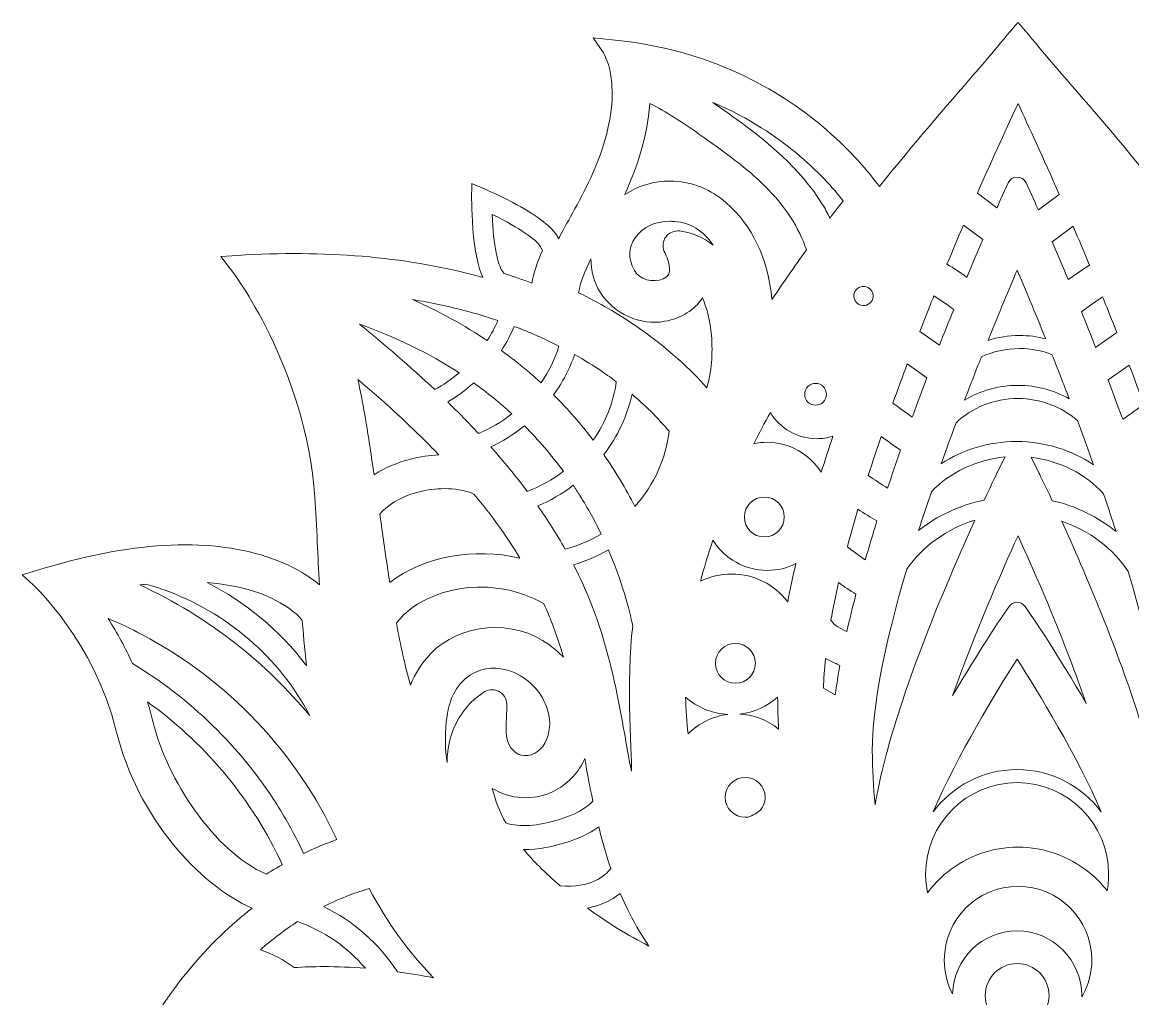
# Model space of a CAD drawing. Header units: millimetres. Extents: x -1177 to 2110, y 103 to 651.
# Drawn here: x 1475.5 to 1829.6, y 329.3 to 640.7 of the extents above; entities that cross this region are included whole.
import ezdxf

# ---------------------------------------------------------------- set-up
doc = ezdxf.new("R2010")
doc.units = ezdxf.units.MM
doc.header["$MEASUREMENT"] = 0
doc.layers.add('Layer 1', color=7, linetype='Continuous')

msp = doc.modelspace()

# ---------------------------------------------------------------- linework, layer by layer
at = {"layer": 'Layer 1', "lineweight": 0}
for points, knots in [([(2105.9, 465.9), (2076.31, 475.06), (2051.6, 476.53), (2032.45, 470.27), (2024.28, 467.6), (2018.89, 464.02), (2015.67, 461.31), (2015.95, 466), (2016.16, 470.53), (2016.37, 474.87), (2016.62, 479.95), (2016.85, 484.75), (2017.14, 489.12), (2019.89, 530.65), (2043.79, 561.71), (2044.03, 562.01), (2044.03, 562.01), (2047.17, 566.03), (2047.17, 566.03), (2047.17, 566.03), (2041.87, 566.35), (2041.87, 566.35), (2014.1, 568.07), (1988.65, 565.95), (1966.22, 560.05), (1965.28, 559.8), (1964.34, 559.54), (1963.4, 559.28), (1964.89, 562.55), (1965.72, 567.95), (1965.87, 575.37), (1966, 581.51), (1965.61, 586.8), (1965.56, 587.38), (1965.56, 587.38), (1965.38, 589.74), (1965.38, 589.74), (1965.38, 589.74), (1963.25, 588.71), (1963.25, 588.71), (1962.73, 588.46), (1957.96, 586.15), (1952.7, 582.96), (1945.69, 578.7), (1941.22, 574.96), (1939.42, 571.85), (1939.4, 571.81), (1939.38, 571.77), (1939.36, 571.74), (1938.02, 574.37), (1936.57, 577.01), (1935.13, 579.62), (1933.05, 583.41), (1930.9, 587.32), (1929.19, 591.05), (1922.72, 605.2), (1921.98, 615.32), (1922.49, 621.31), (1923.05, 627.73), (1925.12, 630.89), (1925.13, 630.9), (1925.13, 630.9), (1928.47, 635.69), (1928.47, 635.69), (1928.47, 635.69), (1922.39, 635.12), (1922.39, 635.12), (1890.87, 632.14), (1868.76, 618.66), (1855.77, 607.87), (1846.3, 600.01), (1840.23, 592.51), (1837.18, 588.29), (1826.09, 602.14), (1815.53, 614.28), (1806.99, 624.08), (1802.96, 628.72), (1793.04, 640.69), (1792.96, 640.6), (1792.89, 640.69), (1782.97, 628.72), (1778.93, 624.08), (1770.4, 614.28), (1759.84, 602.14), (1748.75, 588.29), (1745.69, 592.51), (1739.62, 600.01), (1730.16, 607.87), (1717.16, 618.66), (1695.06, 632.14), (1663.53, 635.12), (1663.53, 635.12), (1657.46, 635.69), (1657.46, 635.69), (1657.46, 635.69), (1660.8, 630.9), (1660.8, 630.9), (1660.8, 630.89), (1662.88, 627.73), (1663.43, 621.31), (1663.95, 615.32), (1663.21, 605.2), (1656.73, 591.05), (1655.02, 587.32), (1652.87, 583.41), (1650.79, 579.62), (1649.34, 576.98), (1647.87, 574.32), (1646.53, 571.66), (1646.29, 572.07), (1646.05, 572.48), (1645.78, 572.89), (1643.8, 575.9), (1639.12, 579.37), (1631.86, 583.21), (1626.44, 586.08), (1621.53, 588.11), (1620.99, 588.33), (1620.99, 588.33), (1618.81, 589.23), (1618.81, 589.23), (1618.81, 589.23), (1618.77, 586.87), (1618.77, 586.87), (1618.76, 586.28), (1618.68, 580.99), (1619.16, 574.86), (1619.73, 567.75), (1620.81, 562.54), (1622.38, 559.32), (1621.49, 559.57), (1620.6, 559.81), (1619.7, 560.05), (1597.28, 565.95), (1571.83, 568.07), (1544.06, 566.35), (1544.06, 566.35), (1538.76, 566.03), (1538.76, 566.03), (1538.76, 566.03), (1541.89, 562.01), (1541.89, 562.01), (1542.13, 561.71), (1566.03, 530.65), (1568.78, 489.12), (1569.07, 484.75), (1569.31, 479.95), (1569.55, 474.87), (1569.76, 470.53), (1569.98, 466), (1570.25, 461.31), (1567.03, 464.02), (1561.64, 467.6), (1553.47, 470.27), (1534.33, 476.53), (1509.62, 475.06), (1480.03, 465.9), (1480.03, 465.9), (1475.46, 464.49), (1475.46, 464.49), (1475.46, 464.49), (1478.91, 461.35), (1478.91, 461.35), (1479.1, 461.17), (1498.45, 443.21), (1505.46, 414.67), (1512.17, 387.32), (1531.92, 365.54), (1548.79, 358.23), (1535.64, 348.07), (1520.58, 331.9), (1508.42, 306.48), (1508.42, 306.48), (1506.51, 302.48), (1506.51, 302.48), (1506.51, 302.48), (1511.19, 302.63), (1511.19, 302.63), (1511.26, 302.63), (1519.22, 302.8), (1534.97, 298.98), (1549.15, 295.54), (1572.68, 288.07), (1604.85, 272.05), (1602.74, 272.46), (1600.6, 272.71), (1598.5, 272.9), (1595.55, 273.17), (1592.58, 273.31), (1589.63, 273.58), (1584.8, 272.76), (1579.94, 272.14), (1575.31, 270.86), (1564.64, 267.88), (1555.4, 262.82), (1549.9, 253.35), (1544.88, 244.72), (1546.76, 235.09), (1554.58, 228.38), (1560.14, 223.61), (1569.8, 222.98), (1576.07, 226.5), (1568.47, 213.57), (1562.22, 196.76), (1560.55, 175.39), (1560.55, 175.39), (1560.22, 171.16), (1560.22, 171.16), (1560.22, 171.16), (1564.48, 172.63), (1564.48, 172.63), (1564.71, 172.71), (1588.19, 180.65), (1611.5, 177), (1620.49, 175.59), (1629.18, 172.97), (1637.58, 170.44), (1649.33, 166.89), (1660.55, 163.5), (1671.87, 163.5), (1674.45, 163.5), (1677.05, 163.68), (1679.65, 164.07), (1689.09, 165.49), (1698.92, 170.51), (1708.88, 178.98), (1713.28, 182.71), (1716.67, 186.27), (1718.73, 188.58), (1727.48, 160.8), (1752.32, 132.2), (1792.93, 103.24), (1792.93, 103.24), (1792.96, 103.27), (1792.96, 103.27), (1792.96, 103.27), (1792.99, 103.24), (1792.99, 103.24), (1833.61, 132.2), (1858.45, 160.8), (1867.19, 188.58), (1869.25, 186.27), (1872.65, 182.71), (1877.04, 178.98), (1887, 170.51), (1896.84, 165.49), (1906.27, 164.07), (1908.88, 163.68), (1911.47, 163.5), (1914.06, 163.5), (1925.38, 163.5), (1936.6, 166.89), (1948.35, 170.44), (1956.75, 172.97), (1965.43, 175.59), (1974.43, 177), (1997.74, 180.65), (2021.22, 172.71), (2021.45, 172.63), (2021.45, 172.63), (2025.7, 171.16), (2025.7, 171.16), (2025.7, 171.16), (2025.37, 175.39), (2025.37, 175.39), (2023.73, 196.42), (2017.65, 213.05), (2010.22, 225.89), (2016.46, 223.08), (2025.28, 223.91), (2030.49, 228.38), (2038.31, 235.09), (2040.2, 244.72), (2035.18, 253.35), (2029.67, 262.82), (2020.43, 267.88), (2009.76, 270.86), (2005.13, 272.14), (2000.28, 272.76), (1995.45, 273.58), (1992.5, 273.31), (1989.53, 273.17), (1986.58, 272.9), (1984.92, 272.75), (1983.23, 272.56), (1981.56, 272.29), (2013.48, 288.15), (2036.84, 295.55), (2050.96, 298.98), (2066.71, 302.8), (2074.67, 302.63), (2074.74, 302.63), (2074.74, 302.63), (2079.42, 302.48), (2079.42, 302.48), (2079.42, 302.48), (2077.5, 306.48), (2077.5, 306.48), (2065.34, 331.9), (2050.28, 348.07), (2037.14, 358.23), (2054.01, 365.54), (2073.76, 387.32), (2080.47, 414.67), (2087.47, 443.21), (2106.83, 461.17), (2107.02, 461.35), (2107.02, 461.35), (2110.46, 464.49), (2110.46, 464.49), (2110.46, 464.49), (2105.9, 465.9), (2105.9, 465.9)], [0, 0, 0, 0, 1, 1, 1, 2, 2, 2, 3, 3, 3, 4, 4, 4, 5, 5, 5, 6, 6, 6, 7, 7, 7, 8, 8, 8, 9, 9, 9, 10, 10, 10, 11, 11, 11, 12, 12, 12, 13, 13, 13, 14, 14, 14, 15, 15, 15, 16, 16, 16, 17, 17, 17, 18, 18, 18, 19, 19, 19, 20, 20, 20, 21, 21, 21, 22, 22, 22, 23, 23, 23, 24, 24, 24, 25, 25, 25, 26, 26, 26, 27, 27, 27, 28, 28, 28, 29, 29, 29, 30, 30, 30, 31, 31, 31, 32, 32, 32, 33, 33, 33, 34, 34, 34, 35, 35, 35, 36, 36, 36, 37, 37, 37, 38, 38, 38, 39, 39, 39, 40, 40, 40, 41, 41, 41, 42, 42, 42, 43, 43, 43, 44, 44, 44, 45, 45, 45, 46, 46, 46, 47, 47, 47, 48, 48, 48, 49, 49, 49, 50, 50, 50, 51, 51, 51, 52, 52, 52, 53, 53, 53, 54, 54, 54, 55, 55, 55, 56, 56, 56, 57, 57, 57, 58, 58, 58, 59, 59, 59, 60, 60, 60, 61, 61, 61, 62, 62, 62, 63, 63, 63, 64, 64, 64, 65, 65, 65, 66, 66, 66, 67, 67, 67, 68, 68, 68, 69, 69, 69, 70, 70, 70, 71, 71, 71, 72, 72, 72, 73, 73, 73, 74, 74, 74, 75, 75, 75, 76, 76, 76, 77, 77, 77, 78, 78, 78, 79, 79, 79, 80, 80, 80, 81, 81, 81, 82, 82, 82, 83, 83, 83, 84, 84, 84, 85, 85, 85, 86, 86, 86, 87, 87, 87, 88, 88, 88, 89, 89, 89, 90, 90, 90, 91, 91, 91, 92, 92, 92, 93, 93, 93, 94, 94, 94, 95, 95, 95, 96, 96, 96, 97, 97, 97, 98, 98, 98, 99, 99, 99, 100, 100, 100, 101, 101, 101, 102, 102, 102, 103, 103, 103, 104, 104, 104, 104]), ([(1667.8, 586.3), (1671.04, 593.37), (1674.89, 603.85), (1675.56, 614.79), (1678.1, 613.52), (1680.75, 612.01), (1683.57, 610.21), (1688.8, 606.85), (1693.81, 603.26), (1698.44, 599.88), (1702.71, 596.76), (1707.68, 592.97), (1712.11, 588.58), (1718.7, 582.04), (1723.2, 575.15), (1725.49, 568.09), (1721.64, 562.76), (1717.96, 557.45), (1714.51, 552.26), (1713.13, 565.63), (1708.32, 575.75), (1699.83, 583.17), (1695.03, 587.35), (1689.34, 589.73), (1683.36, 590.03), (1682.93, 590.05), (1682.49, 590.06), (1682.06, 590.06), (1677.04, 590.06), (1672.08, 588.6), (1667.56, 585.78), (1667.64, 585.95), (1667.72, 586.13), (1667.8, 586.3)], [0, 0, 0, 0, 1, 1, 1, 2, 2, 2, 3, 3, 3, 4, 4, 4, 5, 5, 5, 6, 6, 6, 7, 7, 7, 8, 8, 8, 9, 9, 9, 10, 10, 10, 11, 11, 11, 11]), ([(1722.14, 599.11), (1729.13, 593.32), (1734.11, 587.7), (1737.22, 583.73), (1735.81, 581.91), (1734.4, 580.07), (1733.02, 578.24), (1732.27, 579.75), (1731.45, 581.24), (1730.57, 582.68), (1723.42, 594.28), (1712.76, 602.85), (1703.28, 609.69), (1703.28, 609.69), (1702.36, 610.36), (1702.36, 610.36), (1700.17, 611.93), (1697.96, 613.53), (1695.71, 615.1), (1707.41, 610.14), (1716.26, 603.97), (1722.14, 599.11)], [0, 0, 0, 0, 1, 1, 1, 2, 2, 2, 3, 3, 3, 4, 4, 4, 5, 5, 5, 6, 6, 6, 7, 7, 7, 7]), ([(1792.98, 614.75), (1796.32, 607.63), (1800.96, 597.57), (1806.13, 585.8), (1806.13, 585.8), (1799.45, 580.84), (1799.45, 580.84), (1798.93, 582), (1798.57, 582.8), (1798.39, 583.19), (1798.39, 583.19), (1795.53, 589.49), (1795.53, 589.49), (1795.03, 590.6), (1793.91, 591.32), (1792.69, 591.32), (1791.47, 591.32), (1790.35, 590.6), (1789.84, 589.49), (1789.84, 589.49), (1786.99, 583.19), (1786.99, 583.19), (1786.85, 582.88), (1786.59, 582.33), (1786.25, 581.55), (1786.25, 581.55), (1780, 586.18), (1780, 586.18), (1785.1, 597.79), (1789.68, 607.72), (1792.98, 614.75)], [0, 0, 0, 0, 1, 1, 1, 2, 2, 2, 3, 3, 3, 4, 4, 4, 5, 5, 5, 6, 6, 6, 7, 7, 7, 8, 8, 8, 9, 9, 9, 10, 10, 10, 10]), ([(1640.49, 569.4), (1640.8, 568.93), (1641.08, 568.44), (1641.32, 567.94), (1639.62, 564.03), (1638.54, 560.65), (1637.97, 557.49), (1635.06, 558.59), (1632.09, 559.63), (1629.11, 560.57), (1628.88, 560.87), (1628.66, 561.18), (1628.45, 561.48), (1627.17, 563.43), (1625.72, 569.14), (1625.27, 579.43), (1634.54, 574.94), (1639.21, 571.34), (1640.49, 569.4)], [0, 0, 0, 0, 1, 1, 1, 2, 2, 2, 3, 3, 3, 4, 4, 4, 5, 5, 5, 6, 6, 6, 6]), ([(1680.17, 567.62), (1680.36, 567.18), (1680.52, 566.83), (1680.65, 566.53), (1680.84, 566.09), (1680.97, 565.8), (1681.07, 565.56), (1683.05, 560.41), (1681.06, 559.48), (1679.87, 558.93), (1676.65, 557.42), (1672.18, 558.7), (1670.67, 561.56), (1668.59, 565.5), (1668.66, 568.8), (1670.89, 571.94), (1673.37, 575.44), (1677.12, 577.22), (1682.03, 577.22), (1682.52, 577.22), (1683.02, 577.2), (1683.53, 577.17), (1688.48, 576.83), (1692.5, 574.36), (1695.74, 569.62), (1692.67, 572.11), (1689.22, 573.56), (1685.1, 574.13), (1683.43, 574.35), (1681.76, 573.66), (1680.74, 572.32), (1679.71, 570.97), (1679.5, 569.17), (1680.17, 567.62)], [0, 0, 0, 0, 1, 1, 1, 2, 2, 2, 3, 3, 3, 4, 4, 4, 5, 5, 5, 6, 6, 6, 7, 7, 7, 8, 8, 8, 9, 9, 9, 10, 10, 10, 11, 11, 11, 11]), ([(1775.58, 576.03), (1775.58, 576.03), (1781.8, 571.43), (1781.8, 571.43), (1780.1, 567.49), (1778.39, 563.44), (1776.68, 559.35), (1774.6, 560.83), (1772.47, 562.24), (1770.32, 563.58), (1772.03, 567.7), (1773.8, 571.87), (1775.58, 576.03)], [0, 0, 0, 0, 1, 1, 1, 2, 2, 2, 3, 3, 3, 4, 4, 4, 4]), ([(1810.54, 575.65), (1812.32, 571.49), (1814.08, 567.33), (1815.79, 563.24), (1813.47, 561.78), (1811.19, 560.24), (1808.99, 558.65), (1807.28, 562.75), (1805.57, 566.79), (1803.88, 570.71), (1803.88, 570.71), (1810.54, 575.65), (1810.54, 575.65)], [0, 0, 0, 0, 1, 1, 1, 2, 2, 2, 3, 3, 3, 4, 4, 4, 4]), ([(1656.8, 565.29), (1656.83, 561.48), (1657.76, 557.75), (1659.71, 554.66), (1664.11, 547.7), (1672.57, 543.86), (1680.29, 545.33), (1685.73, 546.36), (1689.85, 548.91), (1692.37, 552.78), (1693.83, 549.5), (1694.82, 545.38), (1695.21, 540.88), (1695.73, 534.97), (1695.21, 529.14), (1693.74, 524.18), (1688.9, 529.58), (1681.42, 536.82), (1671.15, 543.85), (1665.49, 547.73), (1659.35, 551.29), (1652.87, 554.46), (1653.35, 557.64), (1654.87, 561.37), (1656.8, 565.29)], [0, 0, 0, 0, 1, 1, 1, 2, 2, 2, 3, 3, 3, 4, 4, 4, 5, 5, 5, 6, 6, 6, 7, 7, 7, 8, 8, 8, 8]), ([(1783.4, 539.27), (1786.94, 548.07), (1790.16, 555.74), (1792.69, 561.66), (1795.18, 555.85), (1798.32, 548.35), (1801.79, 539.75), (1799.11, 540.45), (1796.31, 540.82), (1793.42, 540.82), (1789.93, 540.82), (1786.56, 540.27), (1783.4, 539.27)], [0, 0, 0, 0, 1, 1, 1, 2, 2, 2, 3, 3, 3, 4, 4, 4, 4]), ([(1740.75, 554.23), (1740.97, 555.02), (1741.48, 555.67), (1742.19, 556.08), (1742.19, 556.08), (1742.19, 556.08), (1742.19, 556.08), (1742.65, 556.34), (1743.17, 556.48), (1743.69, 556.48), (1743.96, 556.48), (1744.24, 556.44), (1744.52, 556.36), (1746.14, 555.91), (1747.1, 554.22), (1746.65, 552.6), (1746.2, 550.97), (1744.5, 550.01), (1742.88, 550.46), (1742.09, 550.68), (1741.44, 551.19), (1741.03, 551.9), (1740.63, 552.62), (1740.53, 553.44), (1740.75, 554.23)], [0, 0, 0, 0, 1, 1, 1, 2, 2, 2, 3, 3, 3, 4, 4, 4, 5, 5, 5, 6, 6, 6, 7, 7, 7, 8, 8, 8, 8]), ([(1765.05, 550.72), (1765.42, 551.63), (1765.79, 552.54), (1766.16, 553.45), (1768.29, 552.07), (1770.4, 550.61), (1772.46, 549.09), (1770.93, 545.29), (1769.41, 541.48), (1767.93, 537.72), (1767.93, 537.72), (1761.65, 542.11), (1761.65, 542.11), (1762.76, 544.96), (1763.9, 547.85), (1765.05, 550.72)], [0, 0, 0, 0, 1, 1, 1, 2, 2, 2, 3, 3, 3, 4, 4, 4, 5, 5, 5, 5]), ([(1820.91, 550.72), (1822.11, 547.71), (1823.31, 544.7), (1824.46, 541.74), (1824.46, 541.74), (1817.72, 537.02), (1817.72, 537.02), (1816.25, 540.77), (1814.74, 544.57), (1813.21, 548.36), (1815.39, 550.01), (1817.64, 551.59), (1819.95, 553.1), (1820.27, 552.31), (1820.59, 551.51), (1820.91, 550.72)], [0, 0, 0, 0, 1, 1, 1, 2, 2, 2, 3, 3, 3, 4, 4, 4, 5, 5, 5, 5]), ([(1616.29, 548.81), (1619.99, 547.84), (1623.59, 546.76), (1627.1, 545.58), (1626.18, 543.38), (1625.06, 541.23), (1623.75, 539.17), (1616.37, 544.12), (1608.41, 548.5), (1599.92, 552.27), (1605.58, 551.34), (1611.06, 550.18), (1616.29, 548.81)], [0, 0, 0, 0, 1, 1, 1, 2, 2, 2, 3, 3, 3, 4, 4, 4, 4]), ([(1614.77, 528.88), (1612.31, 526.8), (1609.7, 525.03), (1606.98, 523.57), (1599.19, 530.88), (1591.09, 537.82), (1582.97, 544.47), (1594.58, 540.33), (1605.24, 535.1), (1614.77, 528.88)], [0, 0, 0, 0, 1, 1, 1, 2, 2, 2, 3, 3, 3, 3]), ([(1646.61, 537.42), (1645.33, 533.34), (1643.43, 529.37), (1640.89, 525.69), (1639.5, 526.97), (1638.09, 528.22), (1636.64, 529.44), (1633.94, 531.73), (1631.15, 533.92), (1628.25, 536.02), (1629.85, 538.5), (1631.21, 541.07), (1632.33, 543.71), (1637.3, 541.84), (1642.06, 539.74), (1646.61, 537.42)], [0, 0, 0, 0, 1, 1, 1, 2, 2, 2, 3, 3, 3, 4, 4, 4, 5, 5, 5, 5]), ([(1651.59, 534.75), (1654.62, 533.04), (1657.55, 531.23), (1660.36, 529.32), (1661.94, 528.24), (1663.45, 527.16), (1664.88, 526.08), (1663.98, 519.6), (1661.51, 513.19), (1657.52, 507.47), (1653.66, 512.54), (1649.44, 517.35), (1644.89, 521.87), (1647.8, 525.9), (1650.04, 530.25), (1651.59, 534.75)], [0, 0, 0, 0, 1, 1, 1, 2, 2, 2, 3, 3, 3, 4, 4, 4, 5, 5, 5, 5]), ([(1793.42, 536.65), (1797.07, 536.65), (1800.57, 535.97), (1803.79, 534.74), (1805.58, 530.26), (1807.42, 525.53), (1809.3, 520.62), (1804.47, 523.34), (1798.89, 524.9), (1792.96, 524.9), (1786.74, 524.9), (1780.91, 523.18), (1775.92, 520.2), (1777.75, 524.99), (1779.55, 529.61), (1781.29, 534), (1784.98, 535.69), (1789.09, 536.65), (1793.42, 536.65)], [0, 0, 0, 0, 1, 1, 1, 2, 2, 2, 3, 3, 3, 4, 4, 4, 5, 5, 5, 6, 6, 6, 6]), ([(1757.66, 531.74), (1757.66, 531.74), (1763.93, 527.35), (1763.93, 527.35), (1762.37, 523.24), (1760.84, 519.14), (1759.4, 515.17), (1759.35, 515.04), (1759.3, 514.92), (1759.26, 514.8), (1757.18, 516.25), (1755.11, 517.75), (1753.07, 519.29), (1754.53, 523.34), (1756.06, 527.52), (1757.66, 531.74)], [0, 0, 0, 0, 1, 1, 1, 2, 2, 2, 3, 3, 3, 4, 4, 4, 5, 5, 5, 5]), ([(1833.03, 518.88), (1830.85, 517.25), (1828.62, 515.65), (1826.37, 514.09), (1826.24, 514.45), (1826.11, 514.81), (1825.98, 515.17), (1824.61, 518.93), (1823.18, 522.79), (1821.71, 526.65), (1821.71, 526.65), (1828.45, 531.36), (1828.45, 531.36), (1830.04, 527.14), (1831.58, 522.95), (1833.03, 518.88)], [0, 0, 0, 0, 1, 1, 1, 2, 2, 2, 3, 3, 3, 4, 4, 4, 5, 5, 5, 5]), ([(1603.82, 507.34), (1605.36, 505.82), (1606.87, 504.28), (1608.35, 502.74), (1605.33, 502.62), (1602.29, 502.17), (1599.27, 501.41), (1595.05, 500.35), (1591.09, 498.64), (1587.67, 496.41), (1586.57, 503.91), (1585.64, 509.89), (1584.69, 515.53), (1584.01, 519.59), (1583.27, 523.33), (1582.45, 526.83), (1590.67, 519.85), (1597.53, 513.59), (1603.82, 507.34)], [0, 0, 0, 0, 1, 1, 1, 2, 2, 2, 3, 3, 3, 4, 4, 4, 5, 5, 5, 6, 6, 6, 6]), ([(1620.95, 509.6), (1617.76, 513.02), (1614.48, 516.36), (1611.12, 519.62), (1614.02, 521.32), (1616.81, 523.35), (1619.42, 525.69), (1623.71, 522.63), (1627.77, 519.33), (1631.6, 515.82), (1628.27, 513.2), (1624.68, 511.13), (1620.95, 509.6)], [0, 0, 0, 0, 1, 1, 1, 2, 2, 2, 3, 3, 3, 4, 4, 4, 4]), ([(1724.96, 522.06), (1724.96, 523.97), (1726.52, 525.53), (1728.43, 525.53), (1730.35, 525.53), (1731.91, 523.97), (1731.91, 522.06), (1731.91, 520.14), (1730.35, 518.59), (1728.43, 518.59), (1726.52, 518.59), (1724.96, 520.14), (1724.96, 522.06)], [0, 0, 0, 0, 1, 1, 1, 2, 2, 2, 3, 3, 3, 4, 4, 4, 4]), ([(1670.83, 486.3), (1667.88, 492.07), (1664.57, 497.58), (1660.91, 502.83), (1665.38, 508.71), (1668.39, 515.31), (1669.89, 522.08), (1674.91, 517.83), (1678.8, 513.76), (1681.69, 510.33), (1680.76, 501.79), (1677.1, 493.31), (1670.83, 486.3)], [0, 0, 0, 0, 1, 1, 1, 2, 2, 2, 3, 3, 3, 4, 4, 4, 4]), ([(1792.96, 520.73), (1800.18, 520.73), (1806.79, 518.09), (1811.89, 513.73), (1813.61, 509.12), (1815.34, 504.39), (1817.04, 499.58), (1810.17, 504.24), (1801.68, 507), (1792.5, 507), (1783.54, 507), (1775.24, 504.37), (1768.46, 499.92), (1770.03, 504.36), (1771.63, 508.74), (1773.22, 513.02), (1778.42, 517.81), (1785.35, 520.73), (1792.96, 520.73)], [0, 0, 0, 0, 1, 1, 1, 2, 2, 2, 3, 3, 3, 4, 4, 4, 5, 5, 5, 6, 6, 6, 6]), ([(1728.71, 507.91), (1730.49, 507.91), (1732.26, 508.19), (1733.95, 508.74), (1732.64, 504.82), (1731.39, 500.97), (1730.22, 497.22), (1726.52, 503.05), (1720, 506.76), (1712.97, 506.76), (1711.54, 506.76), (1710.13, 506.61), (1708.74, 506.32), (1710.4, 509.6), (1712.16, 512.94), (1714, 516.28), (1717.07, 511.17), (1722.65, 507.91), (1728.71, 507.91)], [0, 0, 0, 0, 1, 1, 1, 2, 2, 2, 3, 3, 3, 4, 4, 4, 5, 5, 5, 6, 6, 6, 6]), ([(1636.5, 491.11), (1632.83, 496.01), (1628.94, 500.73), (1624.87, 505.31), (1628.61, 507.05), (1632.22, 509.28), (1635.58, 512.02), (1640.09, 507.51), (1644.24, 502.67), (1648.02, 497.53), (1644.42, 494.76), (1640.53, 492.62), (1636.5, 491.11)], [0, 0, 0, 0, 1, 1, 1, 2, 2, 2, 3, 3, 3, 4, 4, 4, 4]), ([(1749.34, 508.64), (1751.37, 507.15), (1753.43, 505.7), (1755.51, 504.28), (1754.06, 500.15), (1752.68, 496.09), (1751.39, 492.18), (1749.3, 493.45), (1747.24, 494.8), (1745.23, 496.21), (1746.51, 500.23), (1747.89, 504.4), (1749.34, 508.64)], [0, 0, 0, 0, 1, 1, 1, 2, 2, 2, 3, 3, 3, 4, 4, 4, 4]), ([(1788.84, 502.09), (1788.82, 502.06), (1788.8, 502.02), (1788.78, 501.99), (1788.78, 501.99), (1786.45, 497.28), (1786.45, 497.28), (1786.41, 497.2), (1784.77, 493.88), (1782.18, 488.35), (1774.29, 486.74), (1767.14, 483.32), (1761.26, 478.61), (1762.54, 482.62), (1763.91, 486.75), (1765.36, 491.01), (1771.24, 497.12), (1779.52, 501.23), (1788.84, 502.09)], [0, 0, 0, 0, 1, 1, 1, 2, 2, 2, 3, 3, 3, 4, 4, 4, 5, 5, 5, 6, 6, 6, 6]), ([(1799.51, 497.28), (1799.51, 497.28), (1797.18, 501.98), (1797.18, 501.98), (1806.41, 500.88), (1814.55, 496.59), (1820.24, 490.35), (1821.65, 486.22), (1822.98, 482.19), (1824.23, 478.28), (1818.51, 482.97), (1811.56, 486.41), (1803.88, 488.14), (1801.33, 493.59), (1799.68, 496.94), (1799.51, 497.28)], [0, 0, 0, 0, 1, 1, 1, 2, 2, 2, 3, 3, 3, 4, 4, 4, 5, 5, 5, 5]), ([(1619.51, 490.28), (1625.24, 483.37), (1630.06, 476.64), (1634.17, 469.82), (1619.53, 473.34), (1603.41, 470.31), (1592.63, 462.08), (1591.71, 468.18), (1590.84, 474.27), (1590, 480.22), (1590, 480.22), (1590, 480.22), (1590, 480.22), (1590, 480.22), (1589.48, 483.87), (1589.48, 483.87), (1592.38, 487.24), (1596.84, 489.77), (1602.12, 491.01), (1606.66, 492.08), (1613.33, 492.81), (1619.51, 490.28)], [0, 0, 0, 0, 1, 1, 1, 2, 2, 2, 3, 3, 3, 4, 4, 4, 5, 5, 5, 6, 6, 6, 7, 7, 7, 7]), ([(1648.54, 472.73), (1647.24, 475.05), (1645.87, 477.35), (1644.42, 479.63), (1642.95, 481.96), (1641.42, 484.24), (1639.84, 486.49), (1643.79, 488.14), (1647.6, 490.33), (1651.16, 493.06), (1651.89, 491.97), (1652.6, 490.88), (1653.3, 489.77), (1655.92, 485.59), (1658.16, 481.46), (1660.08, 477.48), (1656.4, 475.31), (1652.51, 473.73), (1648.54, 472.73)], [0, 0, 0, 0, 1, 1, 1, 2, 2, 2, 3, 3, 3, 4, 4, 4, 5, 5, 5, 6, 6, 6, 6]), ([(1712.09, 489.31), (1715.6, 489.31), (1718.45, 486.46), (1718.45, 482.95), (1718.45, 479.45), (1715.6, 476.59), (1712.09, 476.59), (1708.58, 476.59), (1705.73, 479.45), (1705.73, 482.95), (1705.73, 486.46), (1708.58, 489.31), (1712.09, 489.31)], [0, 0, 0, 0, 1, 1, 1, 2, 2, 2, 3, 3, 3, 4, 4, 4, 4]), ([(1741.92, 485.42), (1743.91, 484.11), (1745.94, 482.86), (1748, 481.68), (1746.67, 477.41), (1745.42, 473.24), (1744.27, 469.25), (1743.55, 469.74), (1742.86, 470.23), (1742.18, 470.72), (1742.18, 470.72), (1742.18, 470.72), (1742.18, 470.72), (1740.96, 471.6), (1739.75, 472.51), (1738.57, 473.44), (1739.59, 477.3), (1740.71, 481.31), (1741.92, 485.42)], [0, 0, 0, 0, 1, 1, 1, 2, 2, 2, 3, 3, 3, 4, 4, 4, 5, 5, 5, 6, 6, 6, 6]), ([(1747.39, 391.16), (1746.81, 396.84), (1746.51, 402.63), (1746.51, 408.46), (1746.51, 422.25), (1750.2, 441.65), (1757.47, 466.32), (1762.54, 473.56), (1770.19, 479.14), (1779.22, 481.94), (1775.58, 473.94), (1770.96, 463.45), (1766.37, 452.03), (1756.37, 427.14), (1750.02, 406.74), (1747.39, 391.16)], [0, 0, 0, 0, 1, 1, 1, 2, 2, 2, 3, 3, 3, 4, 4, 4, 5, 5, 5, 5]), ([(1819.59, 452.03), (1815.06, 463.31), (1810.51, 473.65), (1806.9, 481.6), (1815.8, 478.59), (1823.27, 472.87), (1828.14, 465.53), (1835.26, 441.24), (1838.86, 422.1), (1838.86, 408.46), (1838.86, 403.38), (1838.64, 398.31), (1838.19, 393.31), (1835.36, 408.6), (1829.13, 428.28), (1819.59, 452.03)], [0, 0, 0, 0, 1, 1, 1, 2, 2, 2, 3, 3, 3, 4, 4, 4, 5, 5, 5, 5]), ([(1712.97, 465.92), (1716.22, 465.92), (1719.34, 466.66), (1722.16, 468.08), (1721.16, 463.86), (1720.29, 459.78), (1719.55, 455.88), (1715.38, 461.44), (1708.84, 464.77), (1701.65, 464.77), (1698.17, 464.77), (1694.8, 463.98), (1691.75, 462.46), (1692.86, 466.75), (1694.18, 471.13), (1695.67, 475.54), (1699.38, 469.67), (1705.93, 465.92), (1712.97, 465.92)], [0, 0, 0, 0, 1, 1, 1, 2, 2, 2, 3, 3, 3, 4, 4, 4, 5, 5, 5, 6, 6, 6, 6]), ([(1797.42, 451.27), (1797.42, 451.27), (1795.27, 454.41), (1795.27, 454.41), (1794.68, 455.26), (1793.72, 455.77), (1792.69, 455.77), (1791.66, 455.77), (1790.69, 455.26), (1790.11, 454.41), (1790.11, 454.41), (1787.96, 451.27), (1787.96, 451.27), (1787.56, 450.69), (1780.34, 440.09), (1772.13, 426.01), (1778.97, 445.42), (1787.37, 464.67), (1792.98, 476.94), (1797.8, 466.42), (1804.31, 451.53), (1810.31, 435.62), (1811.89, 431.43), (1813.36, 427.38), (1814.7, 423.49), (1805.91, 438.81), (1797.85, 450.63), (1797.42, 451.27)], [0, 0, 0, 0, 1, 1, 1, 2, 2, 2, 3, 3, 3, 4, 4, 4, 5, 5, 5, 6, 6, 6, 7, 7, 7, 8, 8, 8, 9, 9, 9, 9]), ([(1662.37, 472.48), (1666.76, 462.3), (1669.02, 453.53), (1670.13, 448.11), (1667.85, 432.17), (1670.1, 402.22), (1669.69, 401.92), (1669.09, 405.08), (1668.52, 408.24), (1667.96, 411.38), (1667.22, 415.53), (1666.46, 419.81), (1665.63, 424.01), (1663.2, 436.36), (1660.45, 446.23), (1656.98, 455.06), (1655.32, 459.29), (1653.4, 463.52), (1651.25, 467.71), (1655.06, 468.82), (1658.8, 470.41), (1662.37, 472.48)], [0, 0, 0, 0, 1, 1, 1, 2, 2, 2, 3, 3, 3, 4, 4, 4, 5, 5, 5, 6, 6, 6, 7, 7, 7, 7]), ([(1514.89, 461.52), (1516.87, 460.98), (1518.8, 460.38), (1520.61, 459.73), (1540.7, 452.61), (1557.43, 438.14), (1567.13, 419.65), (1560.21, 427.99), (1552.39, 435.61), (1543.78, 442.38), (1534.21, 449.91), (1523.86, 456.26), (1512.95, 461.28), (1513.59, 461.36), (1514.24, 461.44), (1514.89, 461.52)], [0, 0, 0, 0, 1, 1, 1, 2, 2, 2, 3, 3, 3, 4, 4, 4, 5, 5, 5, 5]), ([(1549.17, 459.31), (1554.81, 457.53), (1558.68, 455.19), (1560.92, 453.54), (1563.08, 451.96), (1564.18, 450.71), (1564.34, 450.52), (1564.47, 450.35), (1564.61, 450.18), (1564.76, 450.02), (1565.04, 446.33), (1565.46, 441.31), (1566.13, 435.51), (1566.02, 435.66), (1565.91, 435.8), (1565.8, 435.95), (1557.47, 446.84), (1546.74, 455.76), (1534.48, 462.04), (1539.82, 461.63), (1544.74, 460.72), (1549.17, 459.31)], [0, 0, 0, 0, 1, 1, 1, 2, 2, 2, 3, 3, 3, 4, 4, 4, 5, 5, 5, 6, 6, 6, 7, 7, 7, 7]), ([(1605.53, 439.2), (1602.78, 436.27), (1600.7, 433), (1599.23, 429.3), (1597.55, 435.51), (1596.09, 442.05), (1594.77, 449.11), (1596.24, 451.02), (1598, 452.72), (1600.02, 454.16), (1604.2, 457.14), (1609.54, 459.2), (1615.47, 460.12), (1624.5, 461.52), (1633.84, 459.8), (1641.82, 455.26), (1644.03, 450.34), (1645.89, 445.39), (1647.36, 440.51), (1647.59, 439.77), (1647.81, 439.01), (1648.03, 438.24), (1646.69, 439.62), (1645.2, 440.93), (1643.56, 442.15), (1632.33, 450.58), (1614.91, 449.23), (1605.53, 439.2)], [0, 0, 0, 0, 1, 1, 1, 2, 2, 2, 3, 3, 3, 4, 4, 4, 5, 5, 5, 6, 6, 6, 7, 7, 7, 8, 8, 8, 9, 9, 9, 9]), ([(1741.28, 458.32), (1740.22, 454.25), (1739.25, 450.27), (1738.4, 446.44), (1736.48, 447.34), (1734.34, 448.37), (1733.36, 449.96), (1733.35, 449.98), (1733.34, 449.99), (1733.33, 450.01), (1734, 453.81), (1734.82, 457.85), (1735.77, 462.05), (1737.53, 460.77), (1739.37, 459.53), (1741.28, 458.32)], [0, 0, 0, 0, 1, 1, 1, 2, 2, 2, 3, 3, 3, 4, 4, 4, 5, 5, 5, 5]), ([(1502.83, 450.57), (1506.57, 449.02), (1510.19, 447.31), (1513.65, 445.48), (1541.05, 430.94), (1563.05, 407.76), (1575.76, 380.08), (1572.25, 378.86), (1568.7, 377.39), (1565.18, 375.7), (1562.64, 381.14), (1559.77, 386.41), (1556.61, 391.36), (1544.93, 409.69), (1529.05, 425.19), (1510.66, 436.2), (1508.42, 441.12), (1505.79, 445.94), (1502.83, 450.57)], [0, 0, 0, 0, 1, 1, 1, 2, 2, 2, 3, 3, 3, 4, 4, 4, 5, 5, 5, 6, 6, 6, 6]), ([(1696.51, 436.3), (1696.51, 439.81), (1699.36, 442.66), (1702.87, 442.66), (1706.37, 442.66), (1709.23, 439.81), (1709.23, 436.3), (1709.23, 432.79), (1706.37, 429.94), (1702.87, 429.94), (1699.36, 429.94), (1696.51, 432.79), (1696.51, 436.3)], [0, 0, 0, 0, 1, 1, 1, 2, 2, 2, 3, 3, 3, 4, 4, 4, 4]), ([(1731.58, 437.86), (1732.69, 437.27), (1733.82, 436.73), (1734.97, 436.19), (1735.21, 436.07), (1735.45, 435.96), (1735.68, 435.85), (1735.85, 435.77), (1736.02, 435.7), (1736.19, 435.62), (1735.6, 432.39), (1735.1, 429.24), (1734.69, 426.24), (1734.69, 426.24), (1730.94, 428.34), (1730.94, 428.34), (1731.01, 431.29), (1731.23, 434.47), (1731.58, 437.86)], [0, 0, 0, 0, 1, 1, 1, 2, 2, 2, 3, 3, 3, 4, 4, 4, 5, 5, 5, 6, 6, 6, 6]), ([(1792.69, 402.42), (1781.75, 402.42), (1772.02, 397.12), (1765.93, 388.96), (1773.74, 407.14), (1785.96, 427.1), (1792.69, 437.6), (1799.49, 426.99), (1811.67, 407.08), (1819.45, 388.95), (1813.37, 397.12), (1803.64, 402.42), (1792.69, 402.42)], [0, 0, 0, 0, 1, 1, 1, 2, 2, 2, 3, 3, 3, 4, 4, 4, 4]), ([(1610.64, 417.52), (1611.41, 425.29), (1614.25, 430.4), (1619.32, 433.13), (1621.29, 434.2), (1623.46, 434.74), (1625.78, 434.74), (1627.68, 434.74), (1629.62, 434.37), (1631.55, 433.64), (1636.6, 431.74), (1640.74, 427.57), (1642.62, 422.51), (1643.98, 418.81), (1644.01, 415.38), (1642.68, 412.04), (1641.38, 408.74), (1638.53, 406.67), (1635.57, 406.87), (1632.8, 407.06), (1630.56, 409.31), (1629.97, 412.48), (1629.66, 414.18), (1629.75, 416.26), (1629.85, 418.48), (1629.9, 419.65), (1629.95, 420.86), (1629.95, 422.14), (1629.95, 422.14), (1629.95, 423.22), (1629.95, 423.22), (1629.95, 425), (1628.91, 426.65), (1627.31, 427.43), (1625.7, 428.21), (1623.76, 428), (1622.36, 426.9), (1622.36, 426.9), (1621.52, 426.24), (1621.52, 426.24), (1621.35, 426.11), (1621.17, 425.98), (1620.94, 425.82), (1620.94, 425.82), (1620.89, 425.78), (1620.89, 425.78), (1620.13, 425.23), (1619.07, 424.49), (1618.13, 423.43), (1614.08, 418.9), (1611.73, 413.76), (1611.14, 408.14), (1611.02, 406.97), (1610.95, 405.81), (1610.92, 404.65), (1610.3, 408.84), (1610.21, 413.13), (1610.64, 417.52)], [0, 0, 0, 0, 1, 1, 1, 2, 2, 2, 3, 3, 3, 4, 4, 4, 5, 5, 5, 6, 6, 6, 7, 7, 7, 8, 8, 8, 9, 9, 9, 10, 10, 10, 11, 11, 11, 12, 12, 12, 13, 13, 13, 14, 14, 14, 15, 15, 15, 16, 16, 16, 17, 17, 17, 18, 18, 18, 19, 19, 19, 19]), ([(1700.48, 420.02), (1695.65, 419.43), (1691.18, 417.23), (1687.8, 413.8), (1687.33, 417.61), (1687.06, 421.51), (1686.99, 425.46), (1690.74, 422.2), (1695.46, 420.28), (1700.48, 420.02)], [0, 0, 0, 0, 1, 1, 1, 2, 2, 2, 3, 3, 3, 3]), ([(1704.28, 420.14), (1708.77, 420.66), (1712.95, 422.52), (1716.33, 425.47), (1716.35, 422.1), (1716.44, 418.71), (1716.62, 415.33), (1713.12, 418.19), (1708.82, 419.88), (1704.28, 420.14)], [0, 0, 0, 0, 1, 1, 1, 2, 2, 2, 3, 3, 3, 3]), ([(1517.24, 417.38), (1516.7, 419.58), (1516.08, 421.79), (1515.38, 423.99), (1515.79, 423.69), (1516.2, 423.4), (1516.6, 423.11), (1534.6, 409.96), (1549.02, 392.36), (1558.38, 372.14), (1558.29, 372.09), (1558.2, 372.03), (1558.11, 371.98), (1556.52, 371.07), (1554.92, 370.1), (1553.32, 369.07), (1536.58, 376.24), (1521.61, 399.55), (1517.24, 417.38)], [0, 0, 0, 0, 1, 1, 1, 2, 2, 2, 3, 3, 3, 4, 4, 4, 5, 5, 5, 6, 6, 6, 6]), ([(1626.22, 395.93), (1632.45, 392.59), (1639.54, 392.6), (1645.69, 395.93), (1649.79, 398.16), (1652.96, 401.68), (1654.82, 405.9), (1655.61, 401.51), (1656.44, 397.01), (1657.4, 392.4), (1655.28, 390.02), (1651.51, 387.95), (1646.43, 386.4), (1639.69, 384.34), (1634.2, 384.01), (1629.66, 385.39), (1627.75, 388.91), (1626.31, 392.61), (1625.35, 396.42), (1625.63, 396.25), (1625.92, 396.09), (1626.22, 395.93)], [0, 0, 0, 0, 1, 1, 1, 2, 2, 2, 3, 3, 3, 4, 4, 4, 5, 5, 5, 6, 6, 6, 7, 7, 7, 7]), ([(1705.98, 399.93), (1709.49, 399.93), (1712.34, 397.08), (1712.34, 393.57), (1712.34, 392.09), (1711.82, 390.66), (1710.87, 389.52), (1709.7, 388.53), (1708.39, 387.78), (1706.95, 387.29), (1706.6, 387.24), (1706.28, 387.21), (1705.98, 387.21), (1702.47, 387.21), (1699.62, 390.06), (1699.62, 393.57), (1699.62, 397.08), (1702.47, 399.93), (1705.98, 399.93)], [0, 0, 0, 0, 1, 1, 1, 2, 2, 2, 3, 3, 3, 4, 4, 4, 5, 5, 5, 6, 6, 6, 6]), ([(1821.39, 363.77), (1819.67, 365.98), (1817.69, 368), (1815.5, 369.76), (1809.13, 374.88), (1801.13, 377.7), (1792.98, 377.7), (1784.83, 377.7), (1776.83, 374.88), (1770.46, 369.76), (1768.07, 367.84), (1765.94, 365.61), (1764.11, 363.15), (1763.71, 365.06), (1763.5, 367.04), (1763.5, 369.07), (1763.5, 385.16), (1776.59, 398.25), (1792.69, 398.25), (1808.78, 398.25), (1821.87, 385.16), (1821.87, 369.07), (1821.87, 367.26), (1821.71, 365.49), (1821.39, 363.77)], [0, 0, 0, 0, 1, 1, 1, 2, 2, 2, 3, 3, 3, 4, 4, 4, 5, 5, 5, 6, 6, 6, 7, 7, 7, 8, 8, 8, 8]), ([(1649.99, 379.53), (1652.59, 380.4), (1656.11, 381.86), (1659.29, 384.12), (1660.48, 379.32), (1661.74, 374.96), (1663.14, 370.88), (1661.35, 368.55), (1656.79, 364.57), (1646.95, 365.35), (1644.67, 367.35), (1642.41, 369.44), (1640.25, 371.58), (1638.48, 373.33), (1636.83, 375.14), (1635.34, 376.97), (1639.84, 376.91), (1644.75, 377.77), (1649.99, 379.53)], [0, 0, 0, 0, 1, 1, 1, 2, 2, 2, 3, 3, 3, 4, 4, 4, 5, 5, 5, 6, 6, 6, 6]), ([(1792.69, 350.99), (1781.49, 350.99), (1772.36, 342.01), (1772.1, 330.88), (1770.37, 334.2), (1769.46, 337.93), (1769.46, 341.68), (1769.46, 354.65), (1780.01, 365.2), (1792.98, 365.2), (1805.95, 365.2), (1816.5, 354.65), (1816.5, 341.68), (1816.5, 337.85), (1815.55, 334.04), (1813.75, 330.67), (1813.6, 330.42), (1813.44, 330.18), (1813.28, 329.94), (1813.28, 330.09), (1813.28, 330.24), (1813.28, 330.39), (1813.28, 341.75), (1804.05, 350.99), (1792.69, 350.99)], [0, 0, 0, 0, 1, 1, 1, 2, 2, 2, 3, 3, 3, 4, 4, 4, 5, 5, 5, 6, 6, 6, 7, 7, 7, 8, 8, 8, 8]), ([(1595.12, 337.95), (1589.13, 347.04), (1581.04, 354.17), (1571.56, 358.73), (1577.42, 361.7), (1582.48, 363.45), (1586.1, 364.46), (1591.85, 353.59), (1598.61, 344.24), (1606.64, 336.05), (1602.72, 336.8), (1598.87, 337.44), (1595.12, 337.95)], [0, 0, 0, 0, 1, 1, 1, 2, 2, 2, 3, 3, 3, 4, 4, 4, 4]), ([(1666.16, 362.94), (1668.01, 358.59), (1670.07, 354.51), (1672.31, 350.78), (1673.26, 349.2), (1674.26, 347.66), (1675.29, 346.17), (1668.51, 349.6), (1661.96, 353.66), (1655.74, 358.27), (1659.83, 359.09), (1663.36, 360.67), (1666.16, 362.94)], [0, 0, 0, 0, 1, 1, 1, 2, 2, 2, 3, 3, 3, 4, 4, 4, 4]), ([(1571.59, 339.6), (1568.38, 339.6), (1565.23, 339.5), (1562.16, 339.3), (1558.89, 341.74), (1555.22, 343.68), (1551.4, 344.99), (1555.21, 348.34), (1559.19, 351.35), (1563.27, 353.97), (1571.59, 351.07), (1579.06, 345.92), (1584.9, 339.06), (1580.37, 339.42), (1575.92, 339.6), (1571.59, 339.6)], [0, 0, 0, 0, 1, 1, 1, 2, 2, 2, 3, 3, 3, 4, 4, 4, 5, 5, 5, 5]), ([(1792.69, 320.22), (1787.07, 320.22), (1782.51, 324.78), (1782.51, 330.39), (1782.51, 336.01), (1787.07, 340.58), (1792.69, 340.58), (1798.3, 340.58), (1802.87, 336.01), (1802.87, 330.39), (1802.87, 324.78), (1798.3, 320.22), (1792.69, 320.22)], [0, 0, 0, 0, 1, 1, 1, 2, 2, 2, 3, 3, 3, 4, 4, 4, 4])]:
    msp.add_open_spline(points, degree=3, knots=knots, dxfattribs=at)

doc.saveas('drawing.dxf')
